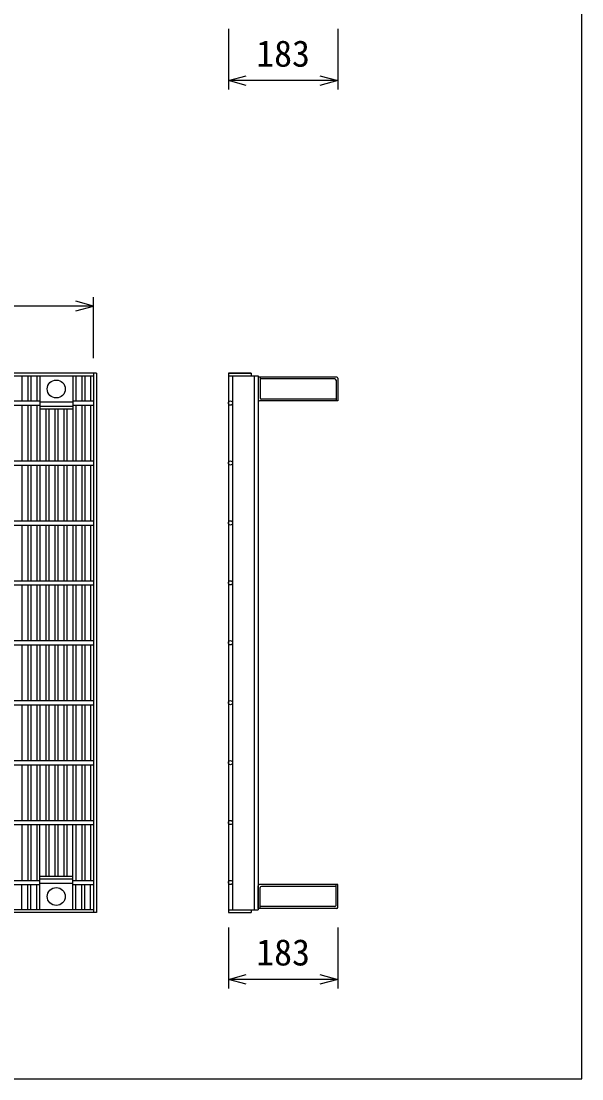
# Model space of a CAD drawing. Units: millimetres, scale not verified. Extents: x -16800 to 16800, y -5940 to 5940.
# Drawn here: x -3516 to -2580, y 958 to 2723 of the extents above; entities that cross this region are included whole.
import ezdxf
from ezdxf.enums import TextEntityAlignment as Align

# ---------------------------------------------------------------- set-up
doc = ezdxf.new("R2010")
doc.units = ezdxf.units.MM
doc.header["$LTSCALE"] = 20
for name, color, linetype, lineweight in [('0-0_DIM', 7, 'Continuous', 25), ('0-2_HATCH', 6, 'Continuous', 25), ('0-6_TXT', 7, 'Continuous', 25)]:
    doc.layers.add(name, color=color, linetype=linetype, lineweight=lineweight)
doc.styles.add('ＭＳ ゴシック', font='')
doc.styles.get('ＭＳ ゴシック').set_extended_font_data('MS Gothic')

msp = doc.modelspace()

# ---------------------------------------------------------------- linework, layer by layer
at = {"layer": '0-0_DIM'}
for p, q in [((-3170.13, 2710.75), (-3170.13, 2609.16)), ((-2987.13, 2710.75), (-2987.13, 2609.16)), ((-2987.13, 2624.16), (-3170.13, 2624.16)), ((-3395.13, 2161.2), (-3395.13, 2262.78)), ((-3395.13, 2247.78), (-4390.13, 2247.78)), ((-3170.13, 1210.75), (-3170.13, 1109.16)), ((-2987.13, 1210.75), (-2987.13, 1109.16)), ((-2987.13, 1124.16), (-3170.13, 1124.16))]:
    msp.add_line(p, q, dxfattribs=at)
for points in [[(-3140.13, 2616.12), (-3170.13, 2624.16), (-3140.13, 2632.2)], [(-3017.13, 2632.2), (-2987.13, 2624.16), (-3017.13, 2616.12)], [(-3425.13, 2239.74), (-3395.13, 2247.78), (-3425.13, 2255.82)], [(-3140.13, 1116.12), (-3170.13, 1124.16), (-3140.13, 1132.2)], [(-3017.13, 1132.2), (-2987.13, 1124.16), (-3017.13, 1116.12)]]:
    msp.add_lwpolyline(points, dxfattribs=at)
at = {"layer": '0-2_HATCH'}
for p, q in [((-3390.13, 2135.97), (-4395.13, 2135.97)), ((-3395.13, 2135.97), (-3395.13, 1235.97)), ((-3390.13, 2135.97), (-3390.13, 1235.97)), ((-3170.13, 2135.97), (-3170.13, 1235.97)), ((-3132.13, 2135.97), (-3170.13, 2135.97)), ((-3170.13, 2135.97), (-3132.13, 2135.97)), ((-3132.13, 2135.97), (-3132.13, 2131.47)), ((-4390.13, 2131.47), (-3395.13, 2131.47)), ((-3515.13, 2131.47), (-3515.13, 2089.47)), ((-3505.13, 2131.47), (-3505.13, 2089.47)), ((-3500.13, 2131.47), (-3500.13, 2089.47)), ((-3490.13, 2131.47), (-3490.13, 2089.47)), ((-3485.13, 2131.47), (-3485.13, 1989.47)), ((-3430.13, 2131.47), (-3430.13, 1989.47)), ((-3425.13, 2131.47), (-3425.13, 2089.47)), ((-3415.13, 2131.47), (-3415.13, 2089.47)), ((-3410.13, 2131.47), (-3410.13, 2089.47)), ((-3400.13, 2131.47), (-3400.13, 2089.47)), ((-3170.13, 2131.47), (-3120.13, 2131.47)), ((-3163.13, 2131.47), (-3163.13, 1240.47)), ((-3127.13, 2131.47), (-3127.13, 1240.47)), ((-3120.13, 2131.47), (-3120.13, 1240.47)), ((-2989.13, 2129.47), (-3120.13, 2129.47)), ((-3120.13, 2129.47), (-3120.13, 2091.47)), ((-3116.93, 2129.47), (-3116.93, 2094.67)), ((-2992.33, 2126.27), (-3116.93, 2126.27)), ((-2990.33, 2124.27), (-2990.33, 2089.47)), ((-2987.13, 2127.47), (-2987.13, 2089.47)), ((-4300.13, 2089.47), (-3485.13, 2089.47)), ((-3430.13, 2087.47), (-3485.13, 2087.47)), ((-3430.13, 2089.47), (-3395.13, 2089.47)), ((-2987.13, 2089.47), (-3118.13, 2089.47)), ((-2990.33, 2092.67), (-3114.93, 2092.67)), ((-4300.13, 2082.47), (-3485.13, 2082.47)), ((-3515.13, 2082.47), (-3515.13, 1989.47)), ((-3505.13, 2082.47), (-3505.13, 1989.47)), ((-3500.13, 2082.47), (-3500.13, 1989.47)), ((-3490.13, 2082.47), (-3490.13, 1989.47)), ((-3430.13, 2080.47), (-3485.13, 2080.47)), ((-3430.13, 2075.97), (-3485.13, 2075.97)), ((-3475.13, 2075.97), (-3475.13, 1989.47)), ((-3470.13, 2075.97), (-3470.13, 1989.47)), ((-3460.13, 2075.97), (-3460.13, 1989.47)), ((-3455.13, 2075.97), (-3455.13, 1989.47)), ((-3445.13, 2075.97), (-3445.13, 1989.47)), ((-3440.13, 2075.97), (-3440.13, 1989.47)), ((-3430.13, 2082.47), (-3395.13, 2082.47)), ((-3425.13, 2082.47), (-3425.13, 1989.47)), ((-3415.13, 2082.47), (-3415.13, 1989.47)), ((-3410.13, 2082.47), (-3410.13, 1989.47)), ((-3400.13, 2082.47), (-3400.13, 1989.47)), ((-4390.13, 1989.47), (-3395.13, 1989.47)), ((-4390.13, 1982.47), (-3395.13, 1982.47)), ((-3515.13, 1982.47), (-3515.13, 1889.47)), ((-3505.13, 1982.47), (-3505.13, 1889.47)), ((-3500.13, 1982.47), (-3500.13, 1889.47)), ((-3490.13, 1982.47), (-3490.13, 1889.47)), ((-3485.13, 1982.47), (-3485.13, 1889.47)), ((-3475.13, 1982.47), (-3475.13, 1889.47)), ((-3470.13, 1982.47), (-3470.13, 1889.47)), ((-3460.13, 1982.47), (-3460.13, 1889.47)), ((-3455.13, 1982.47), (-3455.13, 1889.47)), ((-3445.13, 1982.47), (-3445.13, 1889.47)), ((-3440.13, 1982.47), (-3440.13, 1889.47)), ((-3430.13, 1982.47), (-3430.13, 1889.47)), ((-3425.13, 1982.47), (-3425.13, 1889.47)), ((-3415.13, 1982.47), (-3415.13, 1889.47)), ((-3410.13, 1982.47), (-3410.13, 1889.47)), ((-3400.13, 1982.47), (-3400.13, 1889.47)), ((-4390.13, 1889.47), (-3395.13, 1889.47)), ((-4390.13, 1882.47), (-3395.13, 1882.47)), ((-3515.13, 1882.47), (-3515.13, 1789.47)), ((-3505.13, 1882.47), (-3505.13, 1789.47)), ((-3500.13, 1882.47), (-3500.13, 1789.47)), ((-3490.13, 1882.47), (-3490.13, 1789.47)), ((-3485.13, 1882.47), (-3485.13, 1789.47)), ((-3475.13, 1882.47), (-3475.13, 1789.47)), ((-3470.13, 1882.47), (-3470.13, 1789.47)), ((-3460.13, 1882.47), (-3460.13, 1789.47)), ((-3455.13, 1882.47), (-3455.13, 1789.47)), ((-3445.13, 1882.47), (-3445.13, 1789.47)), ((-3440.13, 1882.47), (-3440.13, 1789.47)), ((-3430.13, 1882.47), (-3430.13, 1789.47)), ((-3425.13, 1882.47), (-3425.13, 1789.47)), ((-3415.13, 1882.47), (-3415.13, 1789.47)), ((-3410.13, 1882.47), (-3410.13, 1789.47)), ((-3400.13, 1882.47), (-3400.13, 1789.47)), ((-4390.13, 1789.47), (-3395.13, 1789.47)), ((-4390.13, 1782.47), (-3395.13, 1782.47)), ((-3515.13, 1782.47), (-3515.13, 1689.47)), ((-3505.13, 1782.47), (-3505.13, 1689.47)), ((-3500.13, 1782.47), (-3500.13, 1689.47)), ((-3490.13, 1782.47), (-3490.13, 1689.47)), ((-3485.13, 1782.47), (-3485.13, 1689.47)), ((-3475.13, 1782.47), (-3475.13, 1689.47)), ((-3470.13, 1782.47), (-3470.13, 1689.47)), ((-3460.13, 1782.47), (-3460.13, 1689.47)), ((-3455.13, 1782.47), (-3455.13, 1689.47)), ((-3445.13, 1782.47), (-3445.13, 1689.47)), ((-3440.13, 1782.47), (-3440.13, 1689.47)), ((-3430.13, 1782.47), (-3430.13, 1689.47)), ((-3425.13, 1782.47), (-3425.13, 1689.47)), ((-3415.13, 1782.47), (-3415.13, 1689.47)), ((-3410.13, 1782.47), (-3410.13, 1689.47)), ((-3400.13, 1782.47), (-3400.13, 1689.47)), ((-4390.13, 1689.47), (-3395.13, 1689.47)), ((-4390.13, 1682.47), (-3395.13, 1682.47)), ((-3515.13, 1682.47), (-3515.13, 1589.47)), ((-3505.13, 1682.47), (-3505.13, 1589.47)), ((-3500.13, 1682.47), (-3500.13, 1589.47)), ((-3490.13, 1682.47), (-3490.13, 1589.47)), ((-3485.13, 1682.47), (-3485.13, 1589.47)), ((-3475.13, 1682.47), (-3475.13, 1589.47)), ((-3470.13, 1682.47), (-3470.13, 1589.47)), ((-3460.13, 1682.47), (-3460.13, 1589.47)), ((-3455.13, 1682.47), (-3455.13, 1589.47)), ((-3445.13, 1682.47), (-3445.13, 1589.47)), ((-3440.13, 1682.47), (-3440.13, 1589.47)), ((-3430.13, 1682.47), (-3430.13, 1589.47)), ((-3425.13, 1682.47), (-3425.13, 1589.47)), ((-3415.13, 1682.47), (-3415.13, 1589.47)), ((-3410.13, 1682.47), (-3410.13, 1589.47)), ((-3400.13, 1682.47), (-3400.13, 1589.47)), ((-4390.13, 1589.47), (-3395.13, 1589.47)), ((-4390.13, 1582.47), (-3395.13, 1582.47)), ((-3515.13, 1582.47), (-3515.13, 1489.47)), ((-3505.13, 1582.47), (-3505.13, 1489.47)), ((-3500.13, 1582.47), (-3500.13, 1489.47)), ((-3490.13, 1582.47), (-3490.13, 1489.47)), ((-3485.13, 1582.47), (-3485.13, 1489.47)), ((-3475.13, 1582.47), (-3475.13, 1489.47)), ((-3470.13, 1582.47), (-3470.13, 1489.47)), ((-3460.13, 1582.47), (-3460.13, 1489.47)), ((-3455.13, 1582.47), (-3455.13, 1489.47)), ((-3445.13, 1582.47), (-3445.13, 1489.47)), ((-3440.13, 1582.47), (-3440.13, 1489.47)), ((-3430.13, 1582.47), (-3430.13, 1489.47)), ((-3425.13, 1582.47), (-3425.13, 1489.47)), ((-3415.13, 1582.47), (-3415.13, 1489.47)), ((-3410.13, 1582.47), (-3410.13, 1489.47)), ((-3400.13, 1582.47), (-3400.13, 1489.47)), ((-4390.13, 1489.47), (-3395.13, 1489.47)), ((-4390.13, 1482.47), (-3395.13, 1482.47)), ((-3515.13, 1482.47), (-3515.13, 1389.47)), ((-3505.13, 1482.47), (-3505.13, 1389.47)), ((-3500.13, 1482.47), (-3500.13, 1389.47)), ((-3490.13, 1482.47), (-3490.13, 1389.47)), ((-3485.13, 1482.47), (-3485.13, 1389.47)), ((-3475.13, 1482.47), (-3475.13, 1389.47)), ((-3470.13, 1482.47), (-3470.13, 1389.47)), ((-3460.13, 1482.47), (-3460.13, 1389.47)), ((-3455.13, 1482.47), (-3455.13, 1389.47)), ((-3445.13, 1482.47), (-3445.13, 1389.47)), ((-3440.13, 1482.47), (-3440.13, 1389.47)), ((-3430.13, 1482.47), (-3430.13, 1389.47)), ((-3425.13, 1482.47), (-3425.13, 1389.47)), ((-3415.13, 1482.47), (-3415.13, 1389.47)), ((-3410.13, 1482.47), (-3410.13, 1389.47)), ((-3400.13, 1482.47), (-3400.13, 1389.47)), ((-4390.13, 1389.47), (-3395.13, 1389.47)), ((-4390.13, 1382.47), (-3395.13, 1382.47)), ((-3515.13, 1382.47), (-3515.13, 1289.47)), ((-3505.13, 1382.47), (-3505.13, 1289.47)), ((-3500.13, 1382.47), (-3500.13, 1289.47)), ((-3490.13, 1382.47), (-3490.13, 1289.47)), ((-3485.13, 1240.47), (-3485.13, 1382.47)), ((-3475.13, 1382.47), (-3475.13, 1295.97)), ((-3470.13, 1382.47), (-3470.13, 1295.97)), ((-3460.13, 1382.47), (-3460.13, 1295.97)), ((-3455.13, 1382.47), (-3455.13, 1295.97)), ((-3445.13, 1382.47), (-3445.13, 1295.97)), ((-3440.13, 1382.47), (-3440.13, 1295.97)), ((-3430.13, 1240.47), (-3430.13, 1382.47)), ((-3425.13, 1382.47), (-3425.13, 1289.47)), ((-3415.13, 1382.47), (-3415.13, 1289.47)), ((-3410.13, 1382.47), (-3410.13, 1289.47)), ((-3400.13, 1382.47), (-3400.13, 1289.47)), ((-4300.13, 1289.47), (-3485.13, 1289.47)), ((-3430.13, 1295.97), (-3485.13, 1295.97)), ((-3430.13, 1291.47), (-3485.13, 1291.47)), ((-3430.13, 1289.47), (-3395.13, 1289.47)), ((-4300.13, 1282.47), (-3485.13, 1282.47)), ((-3515.13, 1240.47), (-3515.13, 1282.47)), ((-3505.13, 1240.47), (-3505.13, 1282.47)), ((-3500.13, 1240.47), (-3500.13, 1282.47)), ((-3490.13, 1240.47), (-3490.13, 1282.47)), ((-3430.13, 1284.47), (-3485.13, 1284.47)), ((-3430.13, 1282.47), (-3395.13, 1282.47)), ((-3425.13, 1240.47), (-3425.13, 1282.47)), ((-3415.13, 1240.47), (-3415.13, 1282.47)), ((-3410.13, 1240.47), (-3410.13, 1282.47)), ((-3400.13, 1240.47), (-3400.13, 1282.47)), ((-3120.13, 1242.47), (-3120.13, 1280.47)), ((-2987.13, 1282.47), (-3118.13, 1282.47)), ((-3116.93, 1242.47), (-3116.93, 1277.27)), ((-2990.33, 1279.27), (-3114.93, 1279.27)), ((-2990.33, 1247.67), (-2990.33, 1282.47)), ((-2987.13, 1244.47), (-2987.13, 1282.47)), ((-3390.13, 1235.97), (-4395.13, 1235.97)), ((-3395.13, 1240.47), (-4390.13, 1240.47)), ((-3170.13, 1240.47), (-3120.13, 1240.47)), ((-3170.13, 1235.97), (-3132.13, 1235.97)), ((-3170.13, 1235.97), (-3132.13, 1235.97)), ((-3132.13, 1240.47), (-3132.13, 1235.97)), ((-2989.13, 1242.47), (-3120.13, 1242.47)), ((-2992.33, 1245.67), (-3116.93, 1245.67))]:
    msp.add_line(p, q, dxfattribs=at)
for centre, radius in [((-3457.63, 2109.47), 15), ((-3166.63, 2085.97), 3.5), ((-3166.63, 1985.97), 3.5), ((-3166.63, 1885.97), 3.5), ((-3166.63, 1785.97), 3.5), ((-3166.63, 1685.97), 3.5), ((-3166.63, 1585.97), 3.5), ((-3166.63, 1485.97), 3.5), ((-3166.63, 1385.97), 3.5), ((-3166.63, 1285.97), 3.5), ((-3457.63, 1262.47), 15)]:
    msp.add_circle(centre, radius, dxfattribs=at)
for centre, start, end in [((-2992.33, 2124.27), 0, 90), ((-2989.13, 2127.47), 0, 90), ((-3118.13, 2091.47), 180, 270), ((-3114.93, 2094.67), 180, 270), ((-3118.13, 1280.47), 90, 180), ((-3114.93, 1277.27), 90, 180), ((-2992.33, 1247.67), 270, 0), ((-2989.13, 1244.47), 270, 0)]:
    msp.add_arc(centre, 2, start, end, dxfattribs=at)
at = {"layer": '0-6_TXT'}
msp.add_lwpolyline([(-5079.71, 958.19), (-2579.71, 958.19), (-2579.71, 4408.19), (-5079.71, 4408.19)], close=True, dxfattribs=at)

# ---------------------------------------------------------------- texts
at = {"layer": '0-0_DIM', "style": 'ＭＳ ゴシック'}
for p in [(-3123.63, 2634.16), (-3123.63, 1134.16)]:
    msp.add_text('183', height=43.99, dxfattribs=at).set_placement(p, align=Align.BOTTOM_LEFT)

doc.saveas('drawing.dxf')
